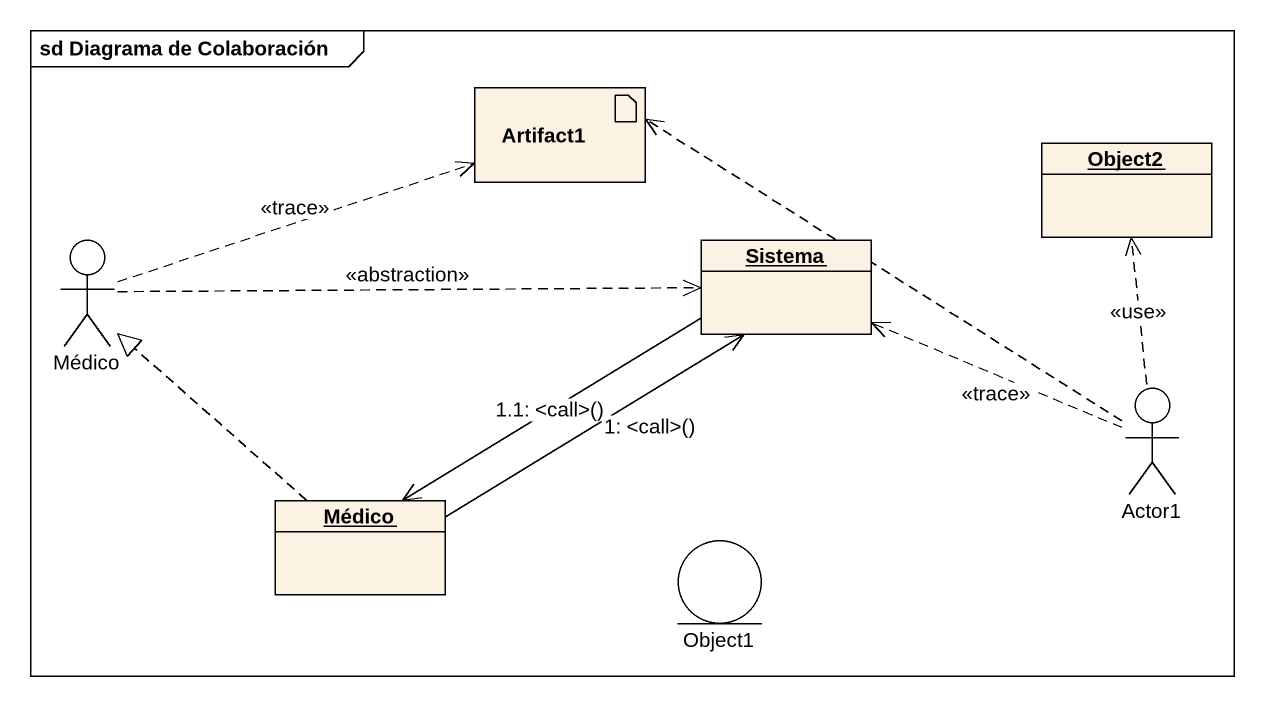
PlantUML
@startuml
mainframe sd Diagrama de Colaboración
allowmixing
hide circle
hide empty members
artifact Artifact1
object Object2
actor Médico
object Sistema
actor Actor1
object "Médico" as Médico_2
entity Object1
Médico .right.> Artifact1 : <<trace>>
Médico .right.> Sistema : <<abstraction>>
Actor1 .left.> Artifact1
Actor1 .up.> Object2 : <<use>>
Actor1 .left.> Sistema : <<trace>>
Médico_2 .up.|> Médico
Médico_2 -up-> Sistema : 1: <call>()
Sistema --> Médico_2 : 1.1: <call>()
@enduml
